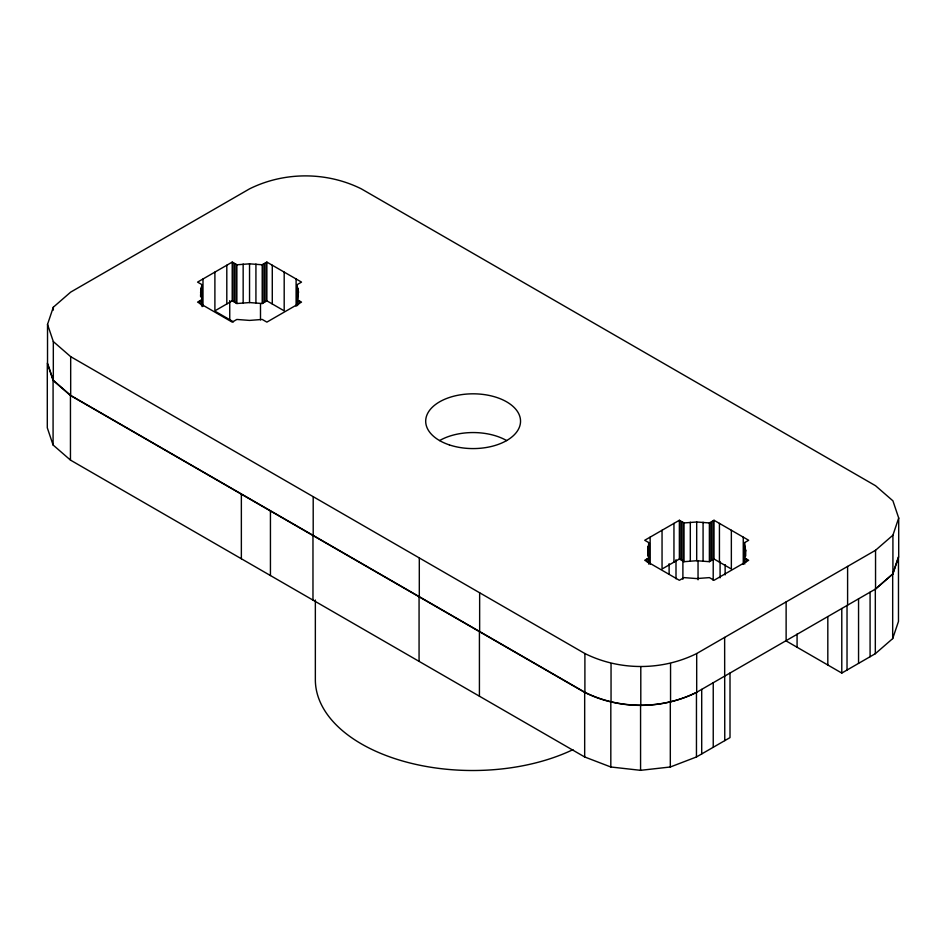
<?xml version="1.0" encoding="UTF-8"?>
<svg xmlns="http://www.w3.org/2000/svg" width="946" height="946" viewBox="0 0 946 946"><rect width="100%" height="100%" fill="white"/><g stroke="black" fill="none" stroke-linecap="round" stroke-linejoin="round"><path stroke-width="1.42" d="M200.54 296.417L200.954 288.424L202.208 284.793L197.572 282.109L232.219 262.101L236.867 264.785L249.543 263.828L262.219 264.785L266.867 262.101L301.526 282.109L296.878 284.793L296.89 305.18M647.691 556.012L648.105 546.587L649.358 542.945L644.723 540.272L679.37 520.265L684.017 522.949L696.694 521.991L709.382 522.949L714.017 520.265L748.676 540.272L744.029 542.957L744.041 563.343M744.029 542.957L745.696 550.276L744.041 557.596L748.676 560.28L714.029 580.288L709.394 577.616L696.694 578.574L683.993 577.616L679.37 580.288L644.723 560.28L649.358 557.608L647.691 550.276M898.7 518.006L892.918 535.188L875.547 550.276L696.694 653.544L696.694 692.283C661.928 709.559 619.665 709.559 584.9 692.283L70.678 395.393L53.319 380.292L47.525 363.122L47.525 324.383L53.319 307.214L70.678 292.113L249.543 188.857C284.297 171.569 326.571 171.569 361.325 188.857L875.547 485.736L892.918 500.836L898.7 518.006L898.7 556.745L892.918 573.915L875.547 589.015L696.457 692.413C661.703 709.689 619.429 709.689 584.675 692.413L70.453 395.523L53.082 380.434L47.3 363.252L47.3 427.817L53.082 444.987L70.453 460.087L584.675 756.966L610.82 766.993L640.572 770.328L670.312 766.993L696.457 756.966L730.005 737.608L730.005 673.044M892.681 638.609L892.681 574.045L898.475 556.875L898.475 621.439L892.681 638.609L875.322 653.698L841.786 673.067L786.008 640.856M892.681 574.045L875.322 589.145L875.322 653.698M284.19 272.105L284.19 310.844L266.867 300.84L262.219 303.524L249.543 302.566L236.867 303.524L232.219 300.84L214.896 310.844L214.896 272.105M731.353 530.268L731.353 569.007L714.017 559.003L709.382 561.688L696.694 560.718L684.017 561.688L679.37 559.003L662.046 569.007L662.046 530.268M47.525 324.383L53.319 341.565L70.678 356.654L584.9 653.544C619.665 670.82 661.928 670.82 696.694 653.544M215.771 311.636L233.437 321.829M296.878 284.793L298.546 292.113L296.89 299.444L301.526 302.117L266.867 322.125L262.243 319.452L249.543 320.41L236.843 319.452L232.219 322.125L197.572 302.117L202.196 299.444L200.54 292.113M892.918 535.188L892.918 573.915M875.547 550.276L875.547 589.015M870.084 592.172L870.084 656.725M858.554 598.83L858.554 663.383M847.604 566.418L847.604 605.144M847.025 605.475L847.025 670.04M841.786 608.503L841.786 673.067M827.821 616.579L827.821 664.991M797.076 634.045L797.076 647.241M786.126 601.916L786.126 640.643M746.359 558.944L746.359 561.806M745.696 550.276L745.696 556.012M745.282 546.587L745.282 555.196M744.762 542.531L744.762 564.053M743.26 537.151L743.26 564.407M725.133 564.632L725.133 574.896M724.636 637.403L724.766 740.623M720.083 561.711L720.083 577.852M719.433 523.386L719.433 562.125M714.017 520.265L714.017 559.003M713.296 520.69L713.201 580.383M713.237 682.728L713.237 747.281M711.699 521.613L711.699 560.339M710.103 522.535L710.103 561.262M709.382 522.949L709.382 561.688M703.079 522.227L703.079 560.966M701.707 689.386L701.707 753.938M698.042 560.73L698.042 579.803M696.694 521.991L696.694 560.718M696.457 692.413L696.457 756.966M690.308 522.227L690.308 560.966M684.017 522.949L684.017 561.688M683.296 522.523L683.296 561.262M682.894 560.138L682.894 579.212M681.699 521.613L681.699 560.339M680.103 520.69L680.103 559.417M679.37 520.265L679.37 559.003M676 559.736L676 578.81M673.954 523.386L673.954 562.125M670.548 663.572L670.548 702.299M670.312 702.429L670.312 766.993M669.118 563.733L669.118 573.997M650.139 537.151L650.139 564.407M649.358 542.945L649.358 563.343M648.637 542.531L648.637 564.053M648.105 546.587L648.105 555.196M647.04 558.944L647.04 561.806M640.797 666.906L640.797 705.645M640.572 705.775L640.572 770.328M611.045 663.572L611.045 702.299M610.82 702.429L610.82 766.993M584.9 653.544L584.9 692.283M584.675 692.413L584.675 756.966M479.646 592.775L479.646 631.514M479.421 631.644L479.421 696.197M419.303 557.939L419.303 596.666M419.066 596.796L419.066 661.36M315.349 600.012L315.349 679.689A157.296 90.816 0 0 0 405.692 761.873A157.296 90.816 0 0 0 572.945 749.658M313.197 496.674L313.197 535.412M312.972 535.542L312.972 600.095M299.208 300.781L299.208 303.642M298.132 288.424L298.132 298.676M297.6 291.545L297.6 294.419M297.612 299.858L297.612 305.593M296.11 278.987L296.11 306.244M272.282 265.235L272.282 303.962M270.438 510.994L270.438 575.546M266.867 262.101L266.867 300.84M266.145 262.527L266.145 301.254M264.549 263.449L264.549 302.176M262.953 264.372L262.953 303.098M262.219 264.785L262.219 303.524M260.493 303.701L260.493 319.843M255.928 264.064L255.928 302.803M249.543 263.828L249.543 302.566M243.157 264.064L243.157 302.803M241.36 494.202L241.36 558.767M236.867 264.785L236.867 303.524M236.133 264.372L236.133 303.098M234.537 263.449L234.537 302.176M232.941 262.527L232.941 301.254M232.219 262.101L232.219 300.84M229.748 300.627L229.748 319.701M226.804 265.235L226.804 303.962M202.988 278.987L202.988 306.244M202.208 284.793L202.196 306.61M201.474 299.858L201.474 305.593M200.954 288.424L200.954 297.032M199.878 300.781L199.878 303.642M70.678 356.654L70.678 395.393M70.453 395.523L70.453 460.087M53.319 307.214L53.319 310.087M53.319 341.565L53.319 380.292M53.082 380.434L53.082 444.987M439.583 440.576A47.43 27.387 0 0 1 506.654 440.576M449.397 444.916A47.43 27.387 0 0 0 520.537 421.195A47.43 27.387 0 0 0 449.397 397.486A47.43 27.387 0 0 0 449.397 444.916"/></g></svg>
